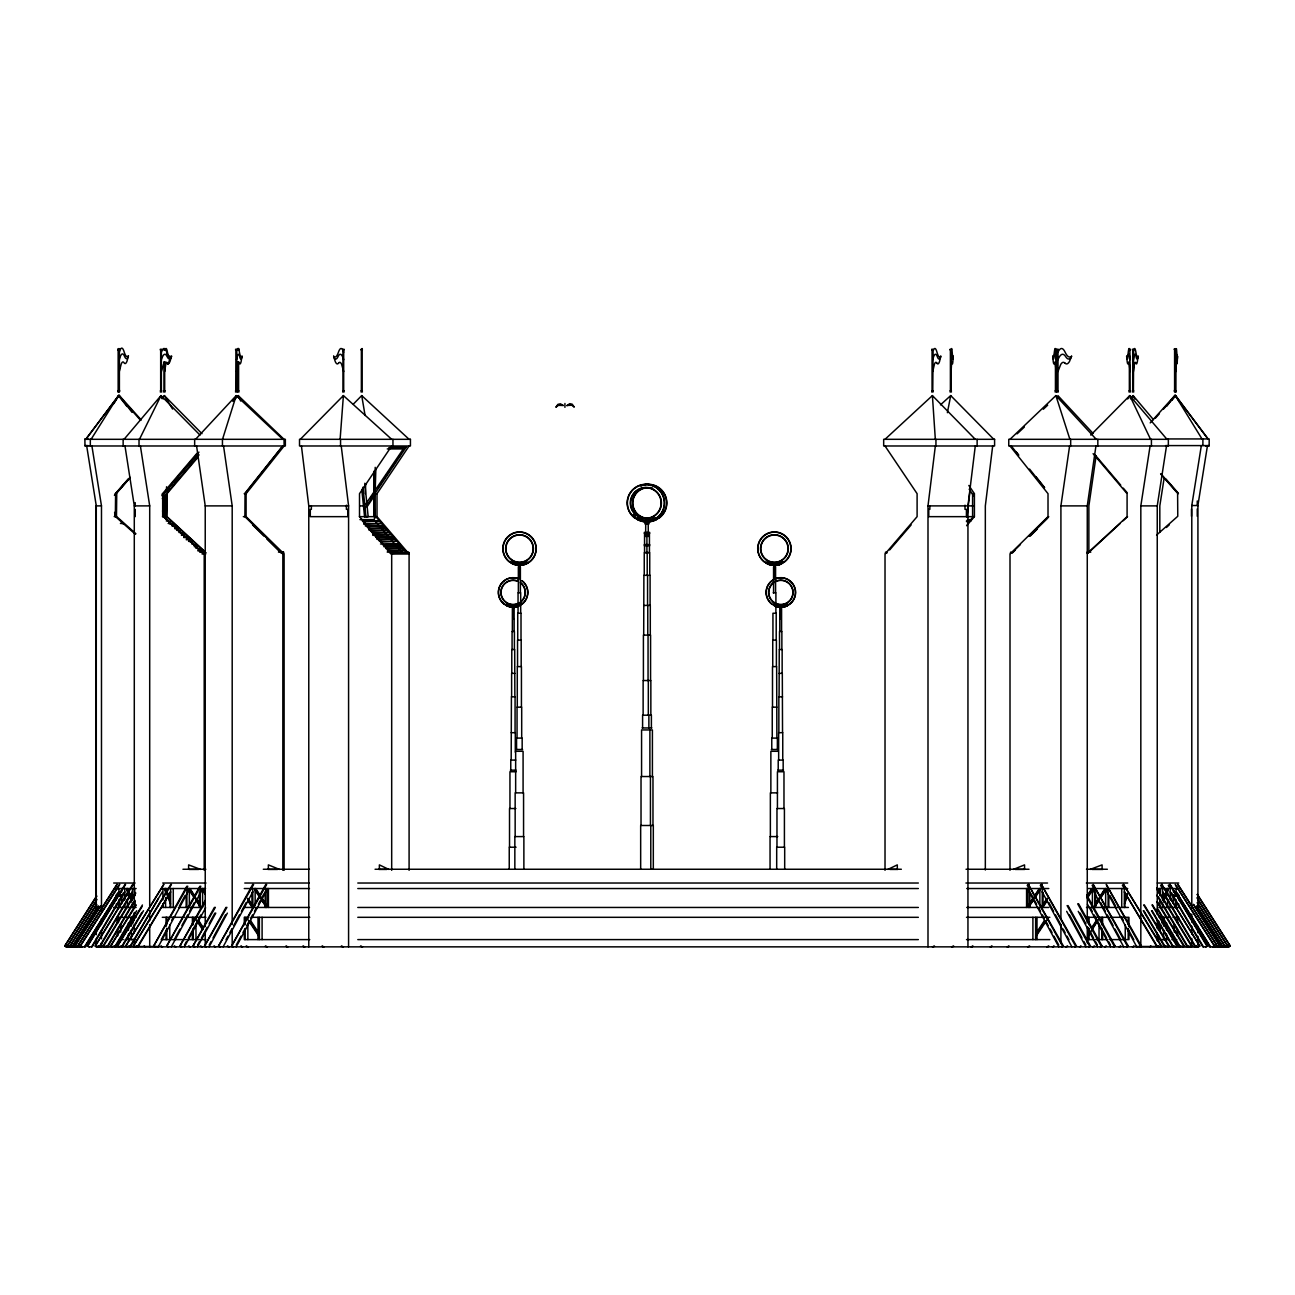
<?xml version="1.0" encoding="UTF-8"?>
<svg xmlns="http://www.w3.org/2000/svg" width="1295" height="1295" viewBox="0 0 1295 1295"><rect width="100%" height="100%" fill="white"/><g stroke="black" fill="none" stroke-linecap="round" stroke-linejoin="round"><path stroke-width="1.5" d="M236.176 946.855L265.961 891.802L265.961 888.532L265.961 907.455M1029.039 907.455L1029.039 888.532L1027.226 885.278L1028.311 884.469L1063.422 946.046L1062.337 946.855M1175.18 357.015C1175.261 362.082 1175.229 340.682 1175.293 351.868M519.327 578.46L519.408 565.219A12.545 12.545 0 0 0 527.712 563.05L527.632 562.839M645.638 536.373L645.736 521.545A14.051 14.051 0 0 0 655.027 519.117L654.266 517.757L652.308 518.874A17.143 17.143 0 0 1 639.196 518.777L637.269 517.644L636.509 519.02L643.291 521.529L648.228 521.561M780.658 618.816L780.739 607.096A11.105 11.105 0 0 1 773.423 605.089L774.086 604.02C773.261 608.164 783.588 607.468 786.437 606.141L782.666 607.112M1175.909 371.552L1176.248 364.348A118.444 1.651 -90 0 1 1176.734 363.118M365.336 493.686L365.692 483.99M1177.527 356.238L1177.268 361.467A122.442 1.716 -90 0 1 1176.734 363.086M951.097 371.552L951.517 364.348A118.444 2.169 90 0 1 952.165 363.118M1175.909 359.719L1175.925 359.46A145.25 2.023 -90 0 1 1176.75 355.769L1176.88 357.388A139.229 1.942 90 0 0 1177.446 357.76L1177.479 357.404M953.201 356.238L952.861 361.467A122.442 2.234 -90 0 1 952.165 363.086M951.097 359.719L951.097 359.46A145.25 2.655 90 0 1 952.181 355.769L952.359 357.388A139.229 2.541 90 0 0 953.088 357.76L953.136 357.404M340.116 439.313L343.402 395.59L391.689 439.313M1133.416 371.552L1134.388 364.348A118.444 4.824 -90 0 1 1135.812 363.118M164.692 371.552L165.76 364.348A118.444 5.374 90 0 1 167.363 363.118M1138.111 356.238L1137.382 361.467A122.442 4.986 -90 0 1 1135.812 363.086M236.58 371.552L237.681 364.348A118.444 5.585 90 0 1 239.348 363.118M966.976 516.915L970.165 489.413M927.997 946.855L927.997 505.892L935.346 445.982M975.281 445.982L967.948 505.892L967.948 946.855M992.682 445.982L985.333 505.892L985.333 869.997M1175.132 895.606L1175.617 891.656M1175.423 895.768L1175.876 892.142M1175.682 895.606L1176.184 891.656M169.71 357.808L169.92 356.238M242.003 356.238L241.145 361.467A122.442 5.763 90 0 1 239.348 363.086M1133.416 359.719L1133.449 359.46A145.25 5.908 90 0 1 1135.861 355.769L1136.249 357.388A139.229 5.666 -90 0 0 1137.868 357.76L1137.981 357.404M1060.913 918.543L1060.913 505.892L1069.605 445.982M1087.266 922.59L1087.266 505.892L1095.942 445.982M1096.088 455.969L1088.868 505.892L1088.868 552.415M1140.83 946.855L1140.83 505.892L1150.09 445.982M1157.244 914.497L1157.244 505.892L1166.504 445.982M1164.156 477.936L1159.818 505.892L1159.818 532.196M236.58 359.719L236.613 359.46A145.25 6.847 90 0 1 239.397 355.769L239.85 357.388A139.229 6.556 -90 0 0 241.728 357.76L241.841 357.404M1191.788 908.054L1191.788 505.519L1201.339 445.593M1197.826 505.892L1207.474 445.593M932.756 371.552L934.391 364.348A118.444 8.256 90 0 1 936.852 363.118M119.399 371.163L121.244 363.976A118.444 9.292 90 0 1 124.012 362.729A122.442 9.599 -90 0 0 127.023 361.095L128.432 355.866M940.785 356.238L939.539 361.467A122.442 8.547 -90 0 1 936.868 363.086M947.39 412.7L950.708 395.59L993.799 439.313M169.095 361.467L169.305 360.431M161.357 371.552L163.461 364.348A118.444 10.522 -90 0 1 166.602 363.118M932.756 359.719L932.805 359.46A145.25 10.133 90 0 1 936.932 355.769L937.596 357.388A139.229 9.712 90 0 0 940.38 357.76L940.558 357.404M171.604 356.238L170.001 361.467A122.442 10.878 -90 0 1 166.602 363.086M119.399 359.33L119.464 359.087A145.25 11.396 90 0 1 124.093 355.397L124.854 356.999A139.229 10.927 90 0 0 127.978 357.371L128.173 357.015M1057.966 371.552L1060.767 364.348A118.444 14.018 90 0 1 1064.943 363.118M161.357 359.719L161.438 359.46A145.25 12.918 90 0 1 166.683 355.769L167.541 357.388A139.229 12.383 90 0 0 171.086 357.76L171.312 357.404M169.774 357.404L169.645 357.776A139.229 6.313 90 0 1 169.467 358.246M222.513 439.313L236.224 395.59L282.844 439.313M1071.612 356.238L1069.476 361.467A122.442 14.504 -90 0 1 1064.943 363.086M119.399 351.868L119.787 350.735A124.692 9.777 -90 0 1 123.753 350.751L124.142 351.868A159.35 12.497 90 0 0 128.432 355.817M1125.63 897.581L1127.022 893.955M1124.788 901.207L1127.573 893.955M1158.199 892.142L1159.592 888.532M1158.75 892.142L1160.142 888.532M1163.12 899.394L1167.281 888.532M1163.655 899.394L1165.047 895.768M1166.439 892.142L1167.815 888.532M1158.442 929.988L1160.514 924.549M1161.906 920.939L1163.298 917.313M1159.284 929.988L1160.676 926.362M1162.052 922.752L1163.444 919.126M1124.627 902.129L1127.362 895.007M1124.481 903.894L1127.217 896.787M1159.074 893.226L1160.449 888.532M1163.477 900.349L1164.852 896.787M1166.212 893.226L1168.122 888.532M1163.331 902.129L1168.122 889.681M1159.494 929.13L1160.87 925.569M1162.23 922.024L1163.606 918.463M1159.656 930.911L1161.032 927.349M1162.392 923.804L1164.448 918.463M161.357 352.24L161.794 351.123A124.692 11.088 -90 0 1 166.31 351.139L166.747 352.24A159.35 14.164 90 0 0 171.604 356.19M1057.966 359.719L1058.064 359.46A145.25 17.191 90 0 1 1065.057 355.769L1066.206 357.388A139.229 16.479 -90 0 0 1070.916 357.76L1071.224 357.404M139.471 439.313L161.001 395.59L200.013 435.088M1057.966 352.24L1058.549 351.123A124.692 14.763 -90 0 1 1064.555 351.139L1065.138 352.24A159.35 18.875 90 0 0 1071.612 356.19M161.163 939.749L166.925 929.098M171.717 920.227L173.643 916.666M179.406 906.014L185.169 895.363M158.233 946.855L188.018 891.802L188.018 888.532M174.21 939.749L179.973 929.098M181.899 925.553L187.662 914.901M189.588 911.34L194.396 902.469M171.296 946.855L201.065 891.802L201.065 888.532M184.521 945.091L186.448 941.53M188.358 937.985L200.854 914.901M184.473 946.855L205.614 907.795M197.585 945.091L199.511 941.53M201.421 937.985L207.184 927.333M209.11 923.772L214.873 913.121M197.536 946.855L215.796 913.121M209.159 945.091L211.085 941.53M212.995 937.985L225.492 914.901M209.11 946.855L227.37 913.121M226.026 939.749L227.952 936.204M229.879 932.659L231.789 929.098M233.715 925.553L239.478 914.901M241.404 911.34L246.212 902.469M223.112 946.855L252.881 891.802M236.224 945.091L241.032 936.204M242.942 932.659L244.868 929.098M246.795 925.553L248.705 921.991M250.631 918.446L252.557 914.901M254.484 911.34L256.394 907.795M258.32 904.234L260.246 900.689M262.157 897.127L264.083 893.582M154.72 946.855L153.636 946.046L186.852 886.233M153.636 946.046L187.775 886.233M167.767 946.855L166.699 946.046L199.899 886.233M166.699 946.046L200.822 886.233M180.96 946.855L179.875 946.046L205.274 900.3M179.875 946.046L205.225 902.065M194.023 946.855L192.939 946.046L214.436 907.342M192.939 946.046L215.358 907.342M205.597 946.855L204.513 946.046L226.01 907.342M204.513 946.046L226.933 907.342M219.583 946.855L218.515 946.046L252.703 884.469M218.515 946.046L253.626 884.469M232.663 946.855L231.578 946.046L265.766 884.469M231.578 946.046L266.689 884.469M505.859 605.186A11.105 11.105 0 0 0 513.192 607.096A11.105 11.105 0 0 0 518.842 606.06L511.234 607.112L505.811 605.186L506.458 604.117L511.379 605.882L518.324 604.911M782.05 561.739C782.39 566.789 769.651 565.915 766.187 563.05L766.883 561.836C771.383 564.62 777.567 564.571 782.05 561.739L782.795 562.936A12.545 12.545 0 0 1 774.523 565.219L774.62 578.46M91.556 946.855L123.154 893.534M124.773 891.802L92.172 946.855L88.707 946.855L87.542 946.046L124.968 884.469M99.246 946.855L130.827 893.534M132.462 891.802L99.844 946.855L98.258 946.046L99.488 946.855M106.999 946.855L133.498 902.129M107.615 946.855L135.117 900.413M114.688 946.855L135.069 912.457M136.703 910.725L115.304 946.855L114.106 946.046L115.66 946.855M121.503 946.855L141.883 912.457M122.102 946.855L143.502 910.725M129.727 946.855L158.265 898.681M130.342 946.855L162.344 891.802M137.432 946.855L170.649 891.802L138.031 946.855M511.282 562.758L517.272 565.203L509.259 561.836A16.706 16.706 0 0 1 507.284 537.263A16.706 16.706 0 0 1 531.921 537.441A16.706 16.706 0 0 1 529.606 561.981L525.819 564.134L518.534 565.203M636.638 518.793L636.509 518.987A14.051 14.051 0 0 0 645.736 521.545L650.64 521.529L657.423 519.02L656.63 517.644L654.703 518.777M87.542 946.046L125.583 884.469M1199.785 946.046L1161.744 884.469L1199.785 946.046L1198.603 946.855L96.283 946.855L95.215 946.046L132.657 884.469M95.215 946.046L133.255 884.469M135.214 893.016L102.985 946.046L104.15 946.855M135.813 893.016L103.584 946.046L104.765 946.855M111.839 946.855L110.658 946.046L135.619 904.995M110.658 946.046L136.234 904.995M118.654 946.855L117.473 946.046L142.434 904.995M117.473 946.046L141.997 906.71M125.712 946.046L163.753 884.469L125.712 946.046L126.878 946.855M134.583 946.855L133.401 946.046L170.827 884.469M133.401 946.046L171.442 884.469M1127.702 398.957L1129.758 395.59L1166.973 439.313M113.847 403.619L119.027 395.202L141.284 419.985M84.483 946.855L118.913 891.802L84.774 946.855M91.103 439.313L118.541 395.59L140.07 419.709M96.073 930.182L85.567 946.855L65.98 946.855M1130.972 398.957L1133.109 395.59L1153.489 419.709M66.288 946.855L64.75 946.046L96.51 896.124M96.817 896.124L64.75 946.046M68.894 946.855L67.356 946.046L96.995 899.442M96.251 901.11L67.356 946.046M71.209 946.855L69.979 946.046L96.445 904.444M69.979 946.046L96.753 904.444M73.799 946.855L72.569 946.046L97.983 906.111M72.569 946.046L98.29 906.111M76.114 946.855L74.883 946.046L100.282 906.111M74.883 946.046L100.589 906.111M79.205 946.855L77.668 946.046L116.841 884.469M117.149 884.469L77.668 946.046M81.488 946.855L80.258 946.046L119.448 884.469M80.258 946.046L119.755 884.469M1029.525 903.343L1032.795 898.406M1034.964 895.104L1039.318 888.532M1028.942 904.978L1039.82 888.532M1041.552 906.63L1046.991 898.406M1047.493 898.406L1042.054 907.455M1036.809 932.125L1044.434 920.599M1036.502 933.776L1045.211 920.599M1087.525 895.104L1091.879 888.532M1086.942 896.755L1092.381 888.532M1095.327 903.343L1098.597 898.406M1100.766 895.104L1105.121 888.532M1094.744 904.978L1105.622 888.532M1091.976 927.188L1096.315 920.599M1091.669 928.839L1097.108 920.599M1029.12 905.836L1032.342 900.996M1035.563 896.14L1040.354 888.532M1028.554 907.455L1040.354 889.681M1046.538 900.996L1042.232 907.455L1042.297 888.532M1042.75 907.455L1047.04 900.996M1036.405 934.634L1044.984 921.7M1036.113 936.253L1047.914 918.463M1087.039 897.759L1092.915 888.532M1087.557 897.759L1092.915 889.681M1094.922 905.836L1099.212 899.377M1101.365 896.14L1106.157 888.532M1095.424 905.836L1098.646 900.996M1100.799 897.759L1106.157 889.681M1092.591 928.159L1095.813 923.319M1088.01 936.253L1099.811 917.313M365.384 507.656L405.983 447.309L390.362 447.309M373.866 516.656L373.866 495.661L375.194 493.686L377.007 493.686L409.09 445.982M367.375 506.296L375.858 493.686M391.689 445.982L359.508 493.686L359.508 516.656L391.689 554.017L391.689 870.305M359.961 519.635L373.834 519.635L375.858 516.656L406.986 552.884M391.187 553.451L391.219 552.123L389.568 552.884M408.119 552.884L409.123 552.69L390.637 553.451M365.368 504.581L404.396 447.325M374.53 472.804L373.866 492.715L375.194 490.773L375.194 467.333M370.451 498.721L373.51 494.221M378.059 487.551L382.446 481.125M384.631 477.904L390.119 469.858M392.304 466.637L395.606 461.797M398.892 456.973L401.094 453.752M85.907 439.313L118.541 395.59L126.991 406.517M85.988 438.94L119.027 395.202L132.041 412.393M1166.795 406.144L1175.083 395.202L1208.122 438.94M1171.943 400.268L1175.569 395.59L1208.203 439.313M282.844 445.982L245.03 493.686L244.901 516.656M244.528 493.832L281.598 447.309M284.107 870.305L284.107 554.017L246.099 516.656L246.099 493.686L284.107 445.982L284.042 439.313L238.231 395.59L232.857 401.418M282.261 553.451L282.31 552.123L280.934 552.884L266.754 538.882M283.524 553.451L283.573 552.123L282.213 552.884L245.338 516.656M124.061 439.313L161.001 395.59L163.138 398.957M163.105 497.231L199.074 454.869M162.312 498.688L164.886 495.661L164.611 516.656M204.853 551.541L167.023 516.656L167.023 493.686L198.394 456.747M161.778 398.601L164.335 395.59L201.955 433.679M162.085 494.204L196.921 453.363M204.205 870.305L204.205 554.017L163.51 516.656L163.51 493.686L198.944 452.133M161.924 495.645L198.281 453.363M169.127 487.778L166.553 490.773L166.553 486.791M174.275 481.805L176.848 478.81M189.701 463.869L192.259 460.891M202.959 552.884L203.623 552.123L203.574 553.451M889.649 549.938L911.13 524.944M973.273 516.656L967.397 524.232M966.604 525.721L974.407 516.656L974.407 493.686L968.854 485.463M114.397 495.337L128.966 478.697M114.51 516.284L116.501 516.284L116.501 493.314L129.565 478.405M114.899 494.204L128.173 479.069M114.268 516.656L115.676 516.656L115.676 493.686L130.067 477.288M1155.383 418.204L1159.43 413.688M1163.46 409.155L1175.569 395.59L1179.777 402.308M1150.203 422.898L1175.083 395.202L1201.987 438.94M195.561 439.313L236.224 395.59M353.405 404.056L361.71 395.59L409.09 439.313M300.31 439.313L343.402 395.59M1090.762 435.088L1129.758 395.59L1150.559 439.313M1130.325 398.407L1133.109 395.59L1134.841 399.087M1012.415 552.884L1015.231 550.1M1029.331 536.162L1047.671 518.049M1030.189 536.081L1037.279 529.072M566.886 405.691L569.735 403.651L572.228 404.218L574.284 407.099L571.742 405.205L566.951 405.497M1020.444 544.483L1011.897 552.884L1010.537 552.123L1010.569 553.451M1029.007 536.081L1048.772 516.656M1010.003 439.313L1055.878 395.59L1096.234 439.313M1017.093 433.857L1024.377 427.026M1043.317 409.252L1047.687 405.157M885.019 439.313L932.4 395.59L975.281 439.313M1087.201 553.451L1127.087 516.656L1127.087 493.686L1093.109 453.671M1088.269 552.884L1120.159 523.471M1123.121 520.752L1127.556 516.656M940.478 404.866L950.708 395.59M1156.581 535.062L1177.77 516.284L1177.608 493.314L1160.611 473.921M1166.439 527.486L1169.401 524.702M932.416 946.855L934.488 946.046L933.452 946.855M951.582 946.855L953.638 946.046L952.602 946.855M970.926 946.855L972.982 946.046L971.962 946.855M990.076 946.855L992.132 946.046L991.112 946.855M1007.057 946.855L1009.113 946.046L1008.093 946.855M1027.582 946.855L1029.638 946.046L1028.619 946.855M1046.765 946.855L1048.82 946.046L1047.784 946.855M1028.149 885.278L1029.234 884.469M1075.417 946.855L1076.485 946.046L1041.374 884.469L1040.306 885.278L1042.119 888.532M1041.229 885.278L1042.297 884.469M1061.414 946.855L1063.422 946.046M1074.494 946.855L1076.485 946.046M1088.48 946.855L1090.487 946.046L1068.019 905.577M1089.403 946.855L1090.487 946.046M1100.054 946.855L1102.061 946.046L1078.606 903.829M1100.977 946.855L1102.061 946.046M1113.117 946.855L1115.124 946.046L1086.796 895.023M1114.04 946.855L1115.124 946.046M1126.31 946.855L1128.301 946.046L1093.19 884.469L1127.378 946.046M1127.233 946.855L1128.301 946.046M1139.373 946.855L1141.364 946.046L1106.254 884.469L1140.442 946.046M1140.28 946.855L1141.364 946.046M1052.414 946.855L1054.243 946.046L1053.094 946.855M1065.817 946.855L1067.647 946.046L1066.481 946.855M1079.35 946.855L1081.179 946.046L1080.03 946.855M1092.753 946.855L1094.583 946.046L1093.433 946.855M1104.635 946.855L1106.464 946.046L1105.299 946.855M1118.993 946.855L1120.822 946.046L1119.657 946.855M1132.413 946.855L1134.242 946.046L1133.076 946.855M1160.417 946.855L1161.599 946.046L1123.558 884.469L1122.376 885.278L1124.351 888.532L1124.351 907.455M1161.178 885.278L1162.343 884.469M1170.227 891.802L1202.828 946.855L1206.293 946.855L1207.458 946.046L1170.032 884.469L1168.851 885.278L1170.826 888.532M1159.818 946.855L1161.599 946.046M1167.507 946.855L1169.288 946.046L1144.343 904.995M1168.122 946.855L1169.288 946.046M1175.747 946.855L1177.527 946.046L1152.566 904.995M1176.346 946.855L1177.527 946.046M1182.545 946.855L1184.342 946.046L1157.309 901.579M1183.161 946.855L1184.342 946.046M1190.234 946.855L1192.015 946.046L1156.662 887.884M1190.85 946.855L1192.015 946.046M1198.005 946.855L1199.17 946.046M1205.677 946.855L1207.458 946.046M1149.539 946.855L1151.077 946.046L1149.847 946.855M1157.196 946.855L1158.734 946.046L1157.503 946.855M1164.917 946.855L1166.147 946.046M1172.574 946.855L1174.112 946.046L1172.881 946.855M1179.34 946.855L1180.894 946.046L1179.664 946.855L1157.277 909.009M1187.547 946.855L1188.778 946.046M1195.512 946.855L1196.742 946.046L1195.204 946.855L1162.538 891.802M1213.205 946.855L1214.742 946.046L1175.245 884.469L1214.435 946.046M1213.512 946.855L1214.742 946.046M1215.795 946.855L1217.332 946.046L1177.851 884.469L1217.332 946.046M1218.579 946.855L1220.117 946.046L1193.65 904.444M1218.886 946.855L1220.117 946.046M1220.894 946.855L1222.431 946.046L1197.017 906.111M1221.201 946.855L1222.431 946.046M1223.484 946.855L1225.021 946.046L1197.503 902.777M1223.791 946.855L1225.021 946.046M1226.106 946.855L1227.644 946.046L1196.936 897.791M1228.712 946.855L1230.25 946.046L1197.422 894.456M1212.46 946.855L1213.706 946.046M1214.969 946.855L1216.215 946.046M1217.51 946.855L1218.757 946.046M1220.019 946.855L1221.266 946.046M1222.237 946.855L1223.484 946.046M1224.924 946.855L1226.187 946.046M1227.45 946.855L1228.696 946.046M520.477 605.089L519.862 604.02L520.493 605.089L522.176 604.101A14.795 14.795 0 0 0 522.014 580.646M776.66 565.203L784.543 561.658A16.495 16.495 0 0 0 786.486 537.425A16.495 16.495 0 0 0 762.172 537.587A16.495 16.495 0 0 0 764.455 561.803L768.21 563.924A16.495 16.495 0 0 0 780.82 563.843M780.917 564.037L784.673 561.836A16.706 16.706 0 0 0 786.648 537.263A16.706 16.706 0 0 0 762.01 537.441A16.706 16.706 0 0 0 764.325 561.981L772.338 565.235A12.545 12.545 0 0 1 766.219 563.05M778.845 607.08L771.755 604.101A14.795 14.795 0 0 1 770.007 582.361A14.795 14.795 0 0 1 791.812 582.523A14.795 14.795 0 0 1 789.756 604.231L786.405 606.141L788.121 605.186L787.506 604.117L785.935 604.975A13.549 13.549 0 0 1 775.575 604.911L774.054 604.02M786.324 605.947L789.642 604.069A14.585 14.585 0 0 0 791.666 582.653A14.585 14.585 0 0 0 770.153 582.507A14.585 14.585 0 0 0 771.885 603.956M655.076 519.117L648.18 521.561A14.051 14.051 0 0 1 641.025 520.331L645.752 521.561L640.993 520.331M887.852 869.431L897.306 864.882L897.306 868.816M1013.354 869.431L1024.555 864.882L1024.555 868.816M1090.163 869.431L1102.094 864.882L1102.094 868.816M515.135 607.08L518.809 606.06M650.608 521.529L659.576 517.757A18.713 18.713 0 0 0 640.782 485.738M648.309 536.373L648.196 521.545L657.148 517.919A18.713 18.713 0 0 0 659.754 490.433A18.713 18.713 0 0 0 632.154 490.238A18.713 18.713 0 0 0 634.372 517.757L643.34 521.529M521.594 565.235L527.745 563.05L527.016 561.836L525.284 562.823A15.297 15.297 0 0 1 513.565 562.742L511.849 561.739L511.169 562.953A12.545 12.545 0 0 0 519.408 565.219M366.776 516.915L368.152 516.673L364.818 483.262M389.682 447.568L405.983 447.309M647.192 522.646L649.232 522.63M647.597 536.389L649.086 536.373M773.649 566.206L775.414 566.19M773.924 578.46L775.316 578.46M512.415 607.97L513.985 607.954M512.658 618.816L513.888 618.816M118.217 348.743L119.723 348.873M1174.274 348.873L1175.892 348.743M117.877 349.261L119.221 349.261M160.305 349.261L161.681 349.261M163.656 349.261L164.999 349.261M235.544 349.261L236.888 349.261M237.665 349.261L238.927 349.261M342.689 349.261L344.065 349.261M361.046 349.261L362.39 349.261M931.704 349.261L933.08 349.261M950.061 349.261L951.404 349.261M1055.117 349.261L1056.461 349.261M1056.914 349.261L1058.29 349.261M1129.03 349.261L1130.373 349.261M1132.397 349.261L1133.74 349.261M1174.889 349.261L1176.232 349.261M118.331 349.52L119.723 349.52M1174.274 349.52L1175.617 349.52M117.877 349.909L119.221 349.909M160.305 349.909L161.681 349.909M163.656 349.909L164.999 349.909M235.544 349.909L236.888 349.909M237.665 349.909L238.927 349.909M342.689 349.909L344.065 349.909M361.046 349.909L362.39 349.909M931.704 349.909L933.08 349.909M950.061 349.909L951.404 349.909M1055.117 349.909L1056.461 349.909M1056.914 349.909L1058.29 349.909M1129.03 349.909L1130.373 349.909M1132.397 349.909L1133.74 349.909M1174.889 349.909L1176.232 349.909M118.298 390.459L119.755 390.459M1174.241 390.459L1175.65 390.459M117.845 390.847L119.253 390.847M160.272 390.847L161.729 390.847M163.591 390.847L165.064 390.847M235.48 390.847L236.953 390.847M237.552 390.847L238.976 390.847M342.641 390.847L344.098 390.847M361.014 390.847L362.422 390.847M931.655 390.847L933.112 390.847M950.028 390.847L951.453 390.847M1055.069 390.847L1056.493 390.847M1056.866 390.847L1058.323 390.847M1128.997 390.847L1130.422 390.847M1132.332 390.847L1133.789 390.847M1174.856 390.847L1176.281 390.847M118.298 391.576L119.755 391.576M1174.241 391.576L1175.65 391.576M117.845 391.964L119.253 391.964M160.272 391.964L161.729 391.964M163.591 391.964L165.064 391.964M235.48 391.964L236.953 391.964M237.552 391.964L238.976 391.964M342.641 391.964L344.098 391.964M361.014 391.964L362.422 391.964M931.655 391.964L933.112 391.964M950.028 391.964L951.453 391.964M1055.069 391.964L1056.493 391.964M1056.866 391.964L1058.323 391.964M1128.997 391.964L1130.422 391.964M1132.332 391.964L1133.789 391.964M1174.856 391.964L1176.281 391.964M88.06 438.94L84.887 438.94L84.968 445.982L285.353 445.982L285.353 439.313L84.968 439.313M1165.889 438.94L1209.206 438.94L1209.141 445.982L1205.386 445.982M84.887 445.593L88.044 445.593M1165.597 445.593L1209.206 445.593M388.727 447.779L404.38 447.779L404.38 448.928L387.27 448.928M375.194 490.773L375.858 468.855M116.501 493.314L116.226 516.284M115.676 493.686L115.401 516.656M163.51 493.686L162.668 493.686L162.668 516.656M167.023 493.686L166.278 516.656M244.253 493.686L246.099 493.686M974.407 493.686L972.594 493.686L972.594 516.656M373.866 495.661L374.53 516.656M1191.788 505.519L1197.924 505.519L1197.924 910.077M86.635 445.593L96.283 505.892L101.479 505.892L101.479 910.45M124.984 445.982L134.291 505.892L149.702 505.892L149.702 906.403M196.581 445.982L205.225 505.892L232.193 505.892L232.193 924.614M301.427 445.982L308.777 505.892L348.582 505.892L348.582 946.855M360.123 505.892L364.105 505.892M927.997 505.892L973.387 505.892M1060.913 505.892L1087.266 505.892M1140.83 505.892L1157.244 505.892M310.298 506.216L311.367 506.216L311.367 509.34L310.298 509.34L310.298 516.656L347.821 516.656L347.821 509.34L346.396 509.34L346.396 505.179M928.774 506.216L929.842 506.216L929.842 509.34L928.774 509.34L928.774 516.656L974.407 516.656M162.49 516.656L167.023 516.656M243.33 516.656L246.099 516.656M359.395 516.656L377.007 516.656L409.09 554.017L409.09 870.305M967.397 519.635L971.347 519.635M166.262 520.914L170.131 521.675M362.309 520.914L378.69 520.914L362.827 521.675M966.475 520.914L970.959 520.914M966.475 521.675L970.424 520.914M121.212 523.099L123.964 523.86M120.435 523.471L123.171 523.471M168.14 523.471L173.951 523.471L170.082 524.232M363.879 523.471L381.717 523.471L363.879 524.232M644.878 523.86L646.593 523.86M647.387 523.86L649.119 523.86M171.83 525.851L175.699 526.612M365.255 525.851L383.11 525.851L367.246 526.612M175.003 528.133L178.16 528.133L175.003 528.894M368.67 528.133L385.052 528.133L368.67 528.894M176.638 530.27L180.507 531.031M369.075 530.27L386.914 530.27L371.05 531.031M644.246 532.375L649.75 532.375M178.872 532.423L182.741 533.184M372.296 532.423L388.678 532.423L372.814 533.184M644.246 533.346L649.75 533.346M181.446 534.576L185.315 534.576L181.446 535.337M372.879 534.576L390.718 534.576L372.879 535.337M183.874 536.842L187.743 536.842L183.874 537.603M376.262 536.842L392.644 536.842L376.262 537.603M186.318 539.044L190.187 539.044L186.318 539.805M376.732 539.044L394.586 539.044L378.723 539.805M188.568 541.31L192.437 542.071M379.985 541.31L396.367 541.31L380.503 542.071M191.79 543.965L194.946 544.726M380.52 543.965L398.358 543.965L382.494 544.726M644.246 544.612L649.75 544.612M644.246 545.697L649.75 545.697M194.363 546.021L197.52 546.021L194.363 546.781M384.016 546.021L400.398 546.021L384.016 546.781M195.772 548.109L199.64 548.87M385.7 548.109L402.065 548.109L386.218 548.87M198.022 550.262L201.89 550.262L198.022 551.022M387.48 550.262L403.862 550.262L387.48 551.022M199.657 552.123L205.128 552.123M278.457 552.123L283.573 552.123M387.237 552.123L408.637 552.123M1090.811 552.123L1087.152 552.123L1087.8 552.884M202.085 552.69L205.727 552.69M391.139 552.69L409.123 552.69M887.124 552.884L885.472 552.123L885.505 553.451M202.052 554.017L205.711 554.017M391.122 554.017L409.09 554.017M773.245 592.835L775.899 592.835L775.899 613.231M643.696 605.429L650.3 605.429L650.3 635.117M511.622 696.823L511.622 673.368L514.86 673.368M779.088 673.368L782.309 673.368L782.536 732.695M782.536 696.823L778.862 696.823L778.862 732.695M776.887 707.167L772.257 707.167L772.257 738.101M642.126 727.952L651.854 727.952M511.185 732.695L515.297 732.695L515.297 752.249M516.155 749.497L522.581 749.497M771.351 749.497L777.793 749.497M778.279 751.278L770.865 751.278L770.865 792.864M515.718 760.084L510.764 760.084L510.764 770.153M510.392 770.153L515.993 770.153M777.858 770.153L783.54 770.153M516.09 771.739L509.955 771.739L509.955 808.533M777.55 792.864L770.363 792.864L770.363 836.586M515.879 808.533L509.518 808.533L509.518 847.221M777.761 836.586L770.056 836.586L770.056 868.702M516.074 847.221L509.243 847.221L509.243 869.139M182.951 869.253L205.856 869.253M263.306 869.253L309.44 869.253M375.064 869.253L901.352 869.253M966.038 869.253L1029.007 869.253M1086.489 869.253L1107.371 869.253M189.038 869.431L198.669 869.431M267.952 869.431L277.583 869.431M378.885 869.431L386.849 869.431M889.843 869.431L897.84 869.431M1015.231 869.431L1024.653 869.431M1091.976 869.431L1102.935 869.431M113.669 883.028L135.085 883.028M162.684 883.028L205.986 883.028M244.771 883.028L309.311 883.028M357.792 883.028L918.349 883.028M965.924 883.028L1047.542 883.028M1086.343 883.028L1127.702 883.028M1157.277 883.028L1178.741 883.028M1170.032 884.469L1206.859 946.046M115.579 888.532L136.121 888.532M162.344 888.532L205.565 888.532M244.269 888.532L309.473 888.532M357.792 888.532L918.349 888.532M966.75 888.532L1048.804 888.532M1087.638 888.532L1127.702 888.532M1157.05 888.532L1170.227 888.532L1170.227 899.879M1171.085 888.532L1179 888.532M126.878 888.532L128.788 893.226M165.048 888.532L165.582 893.631M188.843 888.532L193.635 896.14M202.085 888.532L204.739 892.903M254.646 888.532L259.437 896.14M1160.449 889.681L1159.899 895.606M265.038 891.802L265.961 891.802M1029.039 888.532L1029.039 891.802L1029.962 891.802M113.669 907.455L136.121 907.455M162.684 907.455L175.133 907.455M178.451 907.455L202.587 907.455L202.587 889.681M244.269 907.455L309.473 907.455M357.792 907.455L918.349 907.455M966.75 907.455L1048.804 907.455M1086.505 907.455L1128.431 907.455M1158.879 907.455L1178.741 907.455L1178.58 903.667M117.505 917.313L123.252 917.313M125.226 917.313L136.088 917.313M162.296 917.313L184.376 917.313M186.383 917.313L205.921 917.313M244.771 917.313L248.818 917.313M251.457 917.313L309.732 917.313M357.792 917.313L918.349 917.313M966.507 917.313L1049.856 917.313M1086.311 917.313L1107.953 917.313M1109.961 917.313L1128.188 917.313L1128.188 924.743M1159.187 917.313L1169.11 917.313M1172.995 917.313L1178.741 917.313M195.189 917.313L195.966 918.463M247.086 917.313L247.863 918.463M119.415 939.603L123.252 939.603M125.226 939.603L135.813 939.603M162.296 939.603L185.266 939.603M186.383 939.603L205.921 939.603M244.771 939.603L309.732 939.603M357.792 939.603L918.349 939.603M966.507 939.603L1049.856 939.603M1087.816 939.603L1107.953 939.603M1109.961 939.603L1128.188 939.603L1128.188 928.45M1158.086 939.603L1169.11 939.603M1171.894 939.603L1176.831 939.603M99.262 946.224L103.972 946.224M106.222 946.046L107.453 946.855M128.852 946.046L130.083 946.855M1227.644 946.046L1197.697 899.442M1230.25 946.046L1197.114 894.456M158.314 946.483L96.186 946.483L96.186 940.413M1135.796 946.483L1197.924 946.483M1229.02 946.855L1209.433 946.855L1197.891 928.515M644.7 522.63L646.755 522.646M644.845 536.373L646.415 536.389M513.03 564.037L509.404 561.658A16.495 16.495 0 0 1 507.446 537.425A16.495 16.495 0 0 1 531.759 537.587A16.495 16.495 0 0 1 529.477 561.803L525.738 563.924A16.495 16.495 0 0 1 513.111 563.843M518.518 566.19L520.282 566.206M518.615 578.46L520.023 578.46M779.946 607.954L781.516 607.97M780.043 618.816L781.273 618.816M163.397 516.673L202.522 552.884M115.158 516.284L114.607 512.351M511.266 607.112L504.176 604.231A14.795 14.795 0 0 1 518.664 578.735M200.595 869.431L188.617 864.882L188.617 868.816M279.493 869.431L268.356 864.882L268.356 868.816M388.84 869.431L379.37 864.882L379.37 868.816M81.294 946.046L82.54 946.855M78.785 946.046L80.031 946.855M76.243 946.046L77.49 946.855M73.734 946.046L74.98 946.855M71.516 946.046L72.763 946.855M68.813 946.046L70.076 946.855M66.304 946.046L67.55 946.855M145.461 946.855L143.923 946.046L145.153 946.855M137.804 946.855L136.266 946.046L137.497 946.855M122.426 946.855L120.888 946.046L122.118 946.855M80.565 946.046L81.795 946.855M75.175 946.046L76.421 946.855M72.876 946.046L74.106 946.855M70.286 946.046L71.516 946.855M134 946.046L135.182 946.855M126.311 946.046L127.493 946.855M118.088 946.046L119.253 946.855M111.273 946.046L112.455 946.855M95.83 946.046L96.995 946.855M88.141 946.046L89.323 946.855M242.586 946.855L240.757 946.046L241.906 946.855M229.183 946.855L227.353 946.046L228.519 946.855M215.65 946.855L213.821 946.046L214.97 946.855M202.247 946.855L200.417 946.046L201.567 946.855M190.365 946.855L188.536 946.046L189.701 946.855M176.007 946.855L174.177 946.046L175.343 946.855M162.587 946.855L160.758 946.046L161.924 946.855M232.501 946.046L233.586 946.855M219.438 946.046L220.506 946.855M205.436 946.046L206.52 946.855M193.862 946.046L194.946 946.855M180.798 946.046L181.883 946.855M167.622 946.046L168.69 946.855M154.558 946.046L155.627 946.855M362.584 946.855L360.512 946.046L361.548 946.855M343.418 946.855L341.362 946.046L342.398 946.855M324.074 946.855L322.018 946.046L323.038 946.855M304.924 946.855L302.868 946.046L303.888 946.855M287.943 946.855L285.887 946.046L286.907 946.855M267.417 946.855L265.362 946.046L266.382 946.855M248.235 946.855L246.18 946.046L247.215 946.855M115.53 516.656L135.23 534.107M116.34 516.284L135.926 533.783M166.553 516.656L205.84 552.884M245.03 516.656L282.844 554.017L282.844 870.305M252.574 524.88L263.921 536.081M1057.885 395.59L1093.126 433.485M1165.937 479.069L1177.883 492.699M1161.162 474.148L1178.418 493.686M364.251 523.471L379.435 541.116M373.834 519.635L402.373 552.835M1095.036 454.869L1120.725 485.123M1123.299 488.15L1127.152 492.699M1016.219 451.955L1018.696 455.063M1036 476.77L1044.644 487.616M1010.003 445.982L1048.011 493.686L1048.011 516.656L1010.003 554.017L1010.003 870.305M1011.265 445.982L1018.582 455.209M1029.557 469.065L1044.207 487.535M969.178 489.219L973.694 495.92M885.019 445.982L917.103 493.686L917.103 516.656L885.019 554.017L885.019 870.305M262.658 900.996L265.88 905.836M254.646 889.681L266.446 907.455M248.462 900.996L252.768 907.455M247.96 900.996L252.25 907.455M250.016 921.7L258.595 934.634M247.086 918.463L258.887 936.253M202.085 889.681L205.306 894.521M195.788 899.377L200.077 905.836M188.843 889.681L194.201 897.759M196.354 900.996L199.576 905.836M199.187 923.319L202.409 928.159M195.189 918.463L202.7 929.778M255.682 888.532L260.036 895.104M262.205 898.406L265.475 903.343M255.18 888.532L266.058 904.978M248.009 898.406L253.448 906.63M247.507 898.406L252.946 906.63M250.566 920.599L258.191 932.125M249.789 920.599L258.498 933.776M203.121 888.532L205.29 891.818M202.619 888.532L204.788 891.818M189.879 888.532L194.234 895.104M196.403 898.406L199.673 903.343M189.378 888.532L200.256 904.978M198.685 920.599L203.024 927.188M197.892 920.599L203.331 928.839M1197.195 902.777L1224.714 946.046M1196.709 906.111L1222.124 946.046M1193.342 904.444L1219.825 946.046M1210.517 946.855L1176.087 891.802L1210.226 946.855M164.335 395.59L172.575 409.042M1168.252 885.278L1170.227 888.532M1160.563 885.278L1162.538 888.532L1162.538 899.879M1157.099 889.6L1191.416 946.046M1156.694 901.579L1183.727 946.046M1151.967 904.995L1176.912 946.046M1143.728 904.995L1168.689 946.046M1123.558 884.469L1161 946.046M1171.845 893.534L1203.444 946.855M1164.173 893.534L1195.754 946.855M1158.442 896.966L1188.001 946.855M1156.823 895.25L1187.385 946.855M1157.892 909.009L1180.312 946.855M1152.097 910.725L1173.497 946.855M1151.498 910.725L1172.898 946.855M1143.873 910.725L1165.273 946.855M1143.258 910.725L1164.658 946.855M1157.568 946.855L1124.351 891.802L1156.969 946.855M333.932 357.404L335.227 361.467A122.442 10.668 90 0 0 338.562 363.086M656.63 517.644L657.423 518.987A14.051 14.051 0 0 1 648.196 521.545M787.473 604.117L788.088 605.186A11.105 11.105 0 0 1 780.739 607.096M1092.122 885.278L1093.935 888.532L1093.935 891.802L1123.704 946.855M1086.845 896.787L1114.202 946.046M1077.683 903.829L1101.139 946.046M1067.096 905.577L1089.564 946.046M1041.374 884.469L1075.562 946.046M1028.311 884.469L1062.499 946.046M1109.831 895.363L1115.594 906.014M1121.357 916.666L1123.283 920.227M1128.074 929.098L1133.837 939.749M1136.767 946.855L1106.982 891.802L1106.982 888.532M1100.604 902.469L1105.412 911.34M1107.338 914.901L1113.101 925.553M1115.027 929.098L1120.79 939.749M1090.309 907.795L1092.219 911.34M1094.145 914.901L1106.642 937.985M1108.552 941.53L1110.479 945.091M1087.46 904.234L1110.527 946.855M1080.127 913.121L1085.89 923.772M1087.816 927.333L1093.579 937.985M1095.489 941.53L1097.415 945.091M1078.249 911.34L1097.464 946.855M1069.508 914.901L1082.005 937.985M1083.915 941.53L1085.841 945.091M1066.675 911.34L1085.89 946.855M1048.788 902.469L1053.596 911.34M1055.522 914.901L1061.285 925.553M1063.211 929.098L1065.121 932.659M1067.048 936.204L1068.974 939.749M1042.119 891.802L1071.888 946.855M1030.917 893.582L1032.843 897.127M1034.754 900.689L1036.68 904.234M1038.606 907.795L1040.516 911.34M1042.443 914.901L1044.369 918.446M1046.295 921.991L1048.205 925.553M1050.132 929.098L1052.058 932.659M1053.968 936.204L1058.776 945.091M1029.039 891.802L1058.824 946.855M238.231 395.59L240.676 401.045M167.638 895.007L170.373 902.129M165.048 889.681L170.519 903.894M130.148 896.787L131.523 900.349M126.878 889.681L131.669 902.129M131.394 918.463L132.77 922.024M130.552 918.463L132.608 923.804M133.968 927.349L135.344 930.911M165.889 888.532L169.37 897.581M165.355 888.532L170.212 901.207M127.719 888.532L131.88 899.394M127.185 888.532L128.561 892.142M129.953 895.768L131.345 899.394M131.701 917.313L133.094 920.939M131.556 919.126L132.948 922.752M343.693 352.24L343.272 351.123A124.692 10.862 -90 0 0 338.853 351.139L338.416 352.24A159.35 13.889 90 0 1 333.657 356.19M1055.878 395.59L1069.897 439.313M343.693 359.719L343.628 359.46A145.25 12.659 90 0 0 338.481 355.769L337.639 357.388A139.229 12.141 90 0 1 334.159 357.76L333.657 356.238M343.693 371.552L341.637 364.348A118.444 10.328 90 0 0 338.562 363.118M1126.731 357.404L1127.168 361.467A122.442 3.626 90 0 0 1128.301 363.086M1052.803 357.404L1053.24 361.467A122.442 3.626 90 0 0 1054.389 363.086M361.71 395.59L365.093 415.468M91.913 445.982L101.479 505.892M140.394 445.982L149.702 505.892M223.549 445.982L232.193 505.892M162.603 510.764L163.397 516.656M119.383 891.656L119.868 895.606M119.124 892.142L119.577 895.768M118.816 891.656L119.318 895.606M118.12 917.313L118.573 920.939M118.023 918.463L118.509 922.412M117.246 917.313L117.926 922.752M117.149 918.463L117.635 922.412M341.233 445.982L348.582 505.892M362.972 487.179L365.951 516.656L364.575 516.915L361.791 489.397M1130.049 359.719L1130.017 359.46A145.25 4.306 -90 0 0 1128.269 355.769L1127.977 357.388A139.229 4.128 90 0 1 1126.796 357.76L1126.634 356.238M1056.121 359.719L1056.105 359.46A145.25 4.306 90 0 0 1054.357 355.769L1054.065 357.388A139.229 4.128 -90 0 1 1052.884 357.76L1052.706 356.238M1130.049 371.552L1129.353 364.348A118.444 3.513 90 0 0 1128.301 363.118M1056.121 371.552L1055.425 364.348A118.444 3.513 90 0 0 1054.389 363.118M932.4 395.59L935.33 439.313M513.192 607.096L513.273 618.816M1175.196 358.828L1175.229 353.826L1175.293 371.163M1202.893 438.94L1202.893 445.593M1197.924 926.249L1197.826 932.708M1197.924 936.366L1197.826 944.832M1197.26 500.971L1197.26 504.791M1197.26 508.951L1197.26 516.284M1191.788 914.108L1191.788 922.202M1191.788 926.249L1191.788 934.342M1191.788 938.389L1191.788 946.483M1191.481 508.951L1191.481 516.284M1178.725 896.091L1178.725 899.879L1178.58 894.197M1177.592 917.313L1177.592 922.882M1177.592 930.312L1177.592 935.88M1177.333 917.313L1177.333 922.882M1177.333 928.45L1177.333 935.88M1176.232 892.304L1176.232 896.091M1176.232 901.773L1176.232 907.455M1176.087 888.532L1176.087 896.091M1176.087 899.879L1176.087 907.455M1175.909 390.847L1175.989 351.123A124.692 1.748 -90 0 1 1176.686 351.139L1176.766 352.24A159.35 2.218 -90 0 0 1177.527 356.19M1175.86 891.656L1175.86 895.606M1175.86 901.53L1175.86 907.455M1175.212 349.909L1175.212 390.847M1174.597 349.52L1174.597 390.459M1174.549 924.743L1174.549 928.45M1174.306 924.743L1174.306 932.173M1173.513 894.554L1173.513 902.615M1173.367 888.532L1173.367 892.304M1173.367 896.091L1173.367 903.667M1170.664 892.304L1170.664 899.879M1170.227 903.667L1170.227 907.455M1167.588 889.681L1167.588 895.606M1167.588 899.556L1167.588 907.455M1167.022 924.743L1167.022 930.312M1166.552 922.882L1166.552 930.312M1166.552 934.035L1166.552 939.603M1163.606 920.389L1163.606 926.152M1163.606 929.988L1163.606 939.603M1162.975 892.304L1162.975 899.879M1162.538 903.667L1162.538 907.455M1159.899 899.556L1159.899 907.455M1159.187 924.743L1159.187 930.312M1158.717 921.02L1158.717 930.312M1158.717 935.88L1158.717 939.603M1157.244 920.567L1157.244 928.661M1157.244 932.708L1157.244 940.785M1151.417 439.313L1151.417 445.982M1133.416 390.847L1133.627 351.123A124.692 5.067 90 0 1 1135.683 351.139L1135.893 352.24A159.35 6.475 -90 0 0 1138.111 356.19M1132.736 349.909L1132.736 390.847M1130.049 390.847L1129.904 351.123A124.692 3.707 -90 0 0 1128.398 351.139L1128.253 352.24A159.35 4.727 90 0 1 1126.634 356.19M1129.353 361.613L1129.353 390.847M1128.965 917.313L1128.965 926.605M1128.965 930.312L1128.965 939.603M1125.242 924.743L1125.242 939.603M1124.805 892.304L1124.805 907.455M1121.729 888.532L1121.729 907.455M1108.844 896.091L1108.844 907.455M1108.099 888.532L1108.099 907.455M1105.655 889.681L1105.655 907.455M1102.595 917.313L1102.595 924.743M1102.595 932.173L1102.595 939.603M1101.754 917.313L1101.754 924.743M1101.754 928.45L1101.754 939.603M1099.034 924.225L1099.034 939.603M1097.836 439.313L1097.836 445.982M1095.602 892.304L1095.602 907.455M1094.858 888.532L1094.858 907.455M1093.66 906.63L1093.66 907.455M1092.413 889.681L1092.413 907.455M1089.079 917.313L1089.079 924.743M1089.079 928.45L1089.079 939.603M1088.253 917.313L1088.253 922.882M1088.253 928.45L1088.253 939.603M1087.266 926.637L1087.266 942.809M1070.674 439.313L1070.674 445.982M1060.913 924.614L1060.913 942.809M1057.983 349.909L1057.983 390.847M1057.27 349.909L1057.27 390.847M1056.121 390.847L1055.975 351.123A124.692 3.707 -90 0 0 1054.47 351.139L1054.324 352.24A159.35 4.727 90 0 1 1052.706 356.19M1055.441 349.909L1055.441 353.81M1055.441 361.613L1055.441 390.847M1043.042 892.304L1043.042 907.455M1039.853 889.681L1039.853 905.48M1036.987 917.313L1036.987 939.603M1035.628 917.313L1035.628 939.603M1032.908 917.313L1032.908 939.603M1029.8 892.304L1029.8 907.455M1027.356 888.532L1027.356 906.63M1026.579 888.532L1026.579 907.455M977.126 439.313L977.126 445.982M966.426 516.656L966.426 509.34L965.002 509.34L965.002 505.179M951.097 390.847L951.178 351.123A124.692 2.282 -90 0 1 952.1 351.139L952.197 352.24A159.35 2.914 90 0 0 953.201 356.19M950.4 349.909L950.4 390.847M935.945 439.313L935.945 445.982M932.756 390.847L933.096 351.123A124.692 8.693 -90 0 1 936.641 351.139L936.981 352.24A159.35 11.121 90 0 0 940.785 356.19M932.06 349.909L932.06 390.847M784.689 869.139L784.689 847.221L776.692 847.221L776.692 869.139M784.414 847.221L784.414 808.533L776.968 808.533L776.968 847.221M783.977 808.533L783.977 771.739L777.421 771.739L777.421 808.533M783.167 770.153L783.167 760.084L778.214 760.084L778.214 770.153M782.747 760.084L782.747 732.695L778.651 732.695L778.651 760.084M782.148 673.368L782.148 649.572L779.25 649.572L779.088 696.823M781.872 649.572L781.872 631.523L779.525 631.523L779.525 649.572M781.581 631.523L781.581 608.601L779.833 608.601L779.8 631.523M777.372 749.497L777.372 738.101L771.771 738.101L771.771 749.497M776.887 738.101L776.644 666.617L772.5 666.617L772.5 707.167M776.401 666.617L776.401 640.118L772.743 640.118L772.743 666.617M776.207 640.118L776.207 613.231L772.937 613.231L772.937 640.118M775.575 592.835L775.575 566.919L773.568 566.919L773.568 592.835M653.311 869.253L653.311 825.498L640.669 825.498L640.669 869.253M652.971 825.498L652.971 776.531L641.025 776.531L641.025 825.498M652.405 776.531L652.405 729.943L641.575 729.943L641.575 776.531M651.385 727.952L651.385 715.196L642.595 715.196L642.595 727.952M650.851 715.196L650.851 680.539L643.129 680.539L643.129 715.196M650.786 825.498L650.786 869.253M650.576 680.539L650.576 635.117L643.405 635.117L643.405 680.539M650.446 776.531L650.446 825.498M650.09 605.429L650.09 575.32L643.89 575.32L643.696 635.117M649.896 729.943L649.896 776.531M649.734 575.32L649.734 552.738L644.246 552.738L644.246 575.32M649.442 533.346L649.442 552.479L644.554 552.479L644.554 533.346M648.876 715.196L648.876 727.952M648.326 680.539L648.326 715.196M648.05 635.117L648.05 680.539M647.775 605.429L647.775 635.117M647.565 575.32L647.565 605.429M647.209 552.738L647.209 575.32M646.917 533.346L646.917 552.479M564.928 403.49L564.928 407.342M523.876 868.702L523.876 836.586L514.843 836.586L514.843 868.702M523.568 836.586L523.568 792.864L515.151 792.864L515.151 836.586M523.083 792.864L523.083 751.278L515.653 751.278L515.653 792.864M522.16 749.497L522.16 738.101L516.559 738.101L516.559 749.497M521.691 738.101L521.691 707.167L517.045 707.167L517.045 738.101M521.432 707.167L521.432 666.617L517.288 666.617L517.288 707.167M521.189 666.617L521.189 640.118L517.547 640.118L517.547 666.617M521.011 640.118L521.011 613.231L517.725 613.231L517.725 640.118M520.687 613.231L520.687 592.835L518.049 592.835L518.049 613.231M520.38 592.835L520.38 566.919L518.356 566.919L518.356 592.835M515.07 732.695L515.07 696.823L511.412 696.823L511.185 760.084M514.86 696.823L514.698 649.572L511.784 649.572L511.784 673.368M514.406 649.572L514.406 631.523L512.075 631.523L512.075 649.572M514.131 631.523L514.131 608.601L512.383 608.601L512.351 631.523M403.927 447.779L403.927 448.928M392.952 439.313L392.952 445.982M377.007 493.686L377.007 516.656M375.194 493.686L375.194 516.656M373.866 471.234L373.866 492.715M364.267 506.216L364.267 509.34M362.066 348.517L362.066 390.847M361.37 349.909L361.37 390.847M343.693 349.909L343.693 390.847M342.997 349.909L342.997 390.847M340.553 439.313L340.553 445.982M308.777 505.892L308.777 946.855M268.421 888.532L268.421 907.455M267.644 888.532L267.644 906.63M265.2 892.304L265.2 907.455M262.092 917.313L262.092 939.603M259.372 917.313L259.372 939.603M258.013 917.313L258.013 939.603M255.147 889.681L255.147 905.48M252.703 888.532L252.946 907.455M251.958 892.304L251.958 907.455M247.863 923.902L247.863 939.603M245.143 917.313L245.143 924.743M245.143 928.45L245.143 939.603M244.302 917.313L244.302 924.743M244.302 932.173L244.302 939.603M238.604 348.517L238.604 350.184M238.604 361.693L238.604 390.847M237.908 361.613L237.908 390.847M236.58 390.847L236.807 351.123A124.692 5.876 -90 0 1 239.203 351.139L239.429 352.24A159.35 7.511 90 0 0 242.003 356.19M235.884 349.909L235.884 390.847M232.193 928.661L232.193 946.855M222.449 439.313L222.449 445.982M205.225 505.892L205.225 926.637M205.225 932.708L205.225 946.855M201.34 906.63L201.34 907.455M200.142 888.532L200.142 907.455M199.398 892.304L199.398 907.455M195.966 924.225L195.966 939.603M194.655 439.313L194.655 445.982M193.246 917.313L193.246 924.743M193.246 928.45L193.246 939.603M192.405 917.313L192.405 924.743M192.405 932.173L192.405 939.603M189.345 889.681L189.345 907.455M186.901 888.532L186.901 907.455M186.156 896.091L186.156 907.455M173.271 888.532L173.271 907.455M170.649 888.532L170.649 907.455M170.195 892.304L170.195 907.455M169.758 924.743L169.758 939.603M166.812 917.313L166.812 924.743M166.812 928.45L166.812 939.603M166.035 917.313L166.035 926.605M166.035 930.312L166.035 939.603M165.582 897.581L165.582 907.455M164.886 495.661L164.886 516.656M164.692 361.693L164.692 390.847M163.996 361.613L163.996 390.847M162.943 888.532L162.943 899.879M162.943 903.667L162.943 907.455M161.373 349.909L161.373 390.847M160.677 349.909L160.677 390.847M149.702 910.45L149.702 920.567M149.702 924.614L149.702 946.855M139.018 439.313L139.018 445.982M135.198 502.638L135.198 506.216M135.198 509.34L135.198 516.656M135.101 895.606L134.55 888.532M135.101 901.53L135.101 907.455M134.291 505.892L134.291 908.426M134.291 912.473L134.291 920.567M134.291 924.614L134.291 932.708M134.291 938.762L134.291 946.855M132.462 888.532L132.462 899.879M132.462 903.667L132.462 907.455M132.025 892.304L132.025 899.879M131.394 920.389L131.394 926.152M131.394 929.988L131.394 939.603M128.448 922.882L128.448 930.312M128.448 934.035L128.448 939.603M127.978 924.743L127.978 930.312M127.412 889.681L127.412 895.606M127.412 899.556L127.412 907.455M124.773 888.532L124.773 899.879M124.773 903.667L124.773 907.455M124.336 892.304L124.336 899.879M123.138 439.313L123.138 445.982M121.633 888.532L121.633 892.304M121.633 896.091L121.633 903.667M121.487 894.554L121.487 902.615M120.694 924.743L120.694 932.173M120.451 924.743L120.451 928.45M119.399 349.52L119.399 390.459M118.897 348.517L118.897 390.847M118.913 888.532L118.913 896.091M118.913 899.879L119.14 907.455M118.703 349.52L118.703 390.459M118.768 892.304L118.768 896.091M118.768 901.773L118.768 907.455M118.201 349.909L118.201 390.847M117.667 917.313L117.667 922.882M117.667 928.45L117.667 935.88M117.408 917.313L117.408 922.882M117.408 930.312L117.408 935.88M116.42 894.197L116.275 899.879M116.42 903.667L116.42 907.455M101.479 918.543L101.479 924.614M101.479 930.684L101.479 938.762M101.479 942.809L101.479 946.855M96.283 505.892L96.283 910.45M96.283 928.661L96.283 934.731M96.283 938.762L96.283 946.855M96.186 505.519L96.186 899.96M96.186 928.272L96.186 934.342M90.326 439.313L90.326 445.982M168.868 356.853A159.35 7.236 90 0 1 167.444 352.272L167.217 351.123A124.692 5.649 -90 0 0 165.145 350.2M169.92 356.19A159.35 7.236 90 0 1 169.078 356.983M168.884 362.325A122.442 5.552 90 0 1 167.363 363.086M166.327 354.344A145.25 6.588 -90 0 1 167.395 355.769M782.649 606.918A14.585 14.585 0 0 1 778.829 606.886M521.901 580.791A14.585 14.585 0 0 1 522.063 603.956M518.777 605.882A14.585 14.585 0 0 1 507.608 605.947L504.289 604.069A14.585 14.585 0 0 1 518.583 578.914M520.363 582.831A12.043 12.043 0 0 1 520.493 601.948M517.79 603.535A12.043 12.043 0 0 1 501.052 592.511A12.043 12.043 0 0 1 517.628 581.277M520.525 582.62A12.302 12.302 0 0 1 518.858 603.308A12.302 12.302 0 0 1 500.809 593.061A12.302 12.302 0 0 1 517.725 581.034M640.879 485.965A18.47 18.47 0 0 1 659.414 517.563L655.254 519.991A18.47 18.47 0 0 1 645.784 521.318M635.521 516.883A18.713 18.713 0 0 1 633.304 514.487M650.171 518.097A15.249 15.249 0 0 1 632.818 503.091A15.249 15.249 0 0 1 649.96 487.859M650.219 518.421A15.572 15.572 0 0 1 632.64 505.131A15.572 15.572 0 0 1 645.93 487.551M649.993 487.519A15.572 15.572 0 0 1 652.664 488.102M563.212 405.481L558.388 405.335L555.846 407.245L557.902 404.364L560.395 403.797L563.212 405.481M657.002 517.709L652.809 520.104A18.47 18.47 0 0 1 638.678 519.991L634.518 517.563A18.47 18.47 0 0 1 632.332 490.416A18.47 18.47 0 0 1 659.56 490.611A18.47 18.47 0 0 1 657.002 517.709M410.434 439.313L299.517 439.313L299.517 445.982L410.434 445.982L410.434 439.313M994.592 439.313L883.676 439.313L883.676 445.982L994.592 445.982L994.592 439.313M1168.349 439.313L1008.756 439.313L1008.756 445.982L1168.349 445.982L1168.349 439.313M636.492 515.022A15.249 15.249 0 0 0 660.968 505.082A15.249 15.249 0 0 0 640.118 488.862A15.249 15.249 0 0 0 636.492 515.022M636.298 515.28A15.572 15.572 0 0 0 661.292 505.131A15.572 15.572 0 0 0 640.005 488.555A15.572 15.572 0 0 0 636.298 515.28M511.169 559.391A13.614 13.614 0 0 0 533.022 550.521A13.614 13.614 0 0 0 514.406 536.033A13.614 13.614 0 0 0 511.169 559.391M510.991 559.618A13.905 13.905 0 0 0 533.313 550.553A13.905 13.905 0 0 0 514.293 535.758A13.905 13.905 0 0 0 510.991 559.618M773.439 601.948A12.043 12.043 0 0 0 792.783 594.097A12.043 12.043 0 0 0 776.304 581.277A12.043 12.043 0 0 0 773.439 601.948M773.277 602.143A12.302 12.302 0 0 0 793.026 594.13A12.302 12.302 0 0 0 776.207 581.034A12.302 12.302 0 0 0 773.277 602.143M766.203 559.505A13.614 13.614 0 0 0 787.927 550.326A13.614 13.614 0 0 0 769.117 536.098A13.614 13.614 0 0 0 766.203 559.505M766.025 559.748A13.905 13.905 0 0 0 788.218 550.359A13.905 13.905 0 0 0 769.003 535.839A13.905 13.905 0 0 0 766.025 559.748"/></g></svg>
